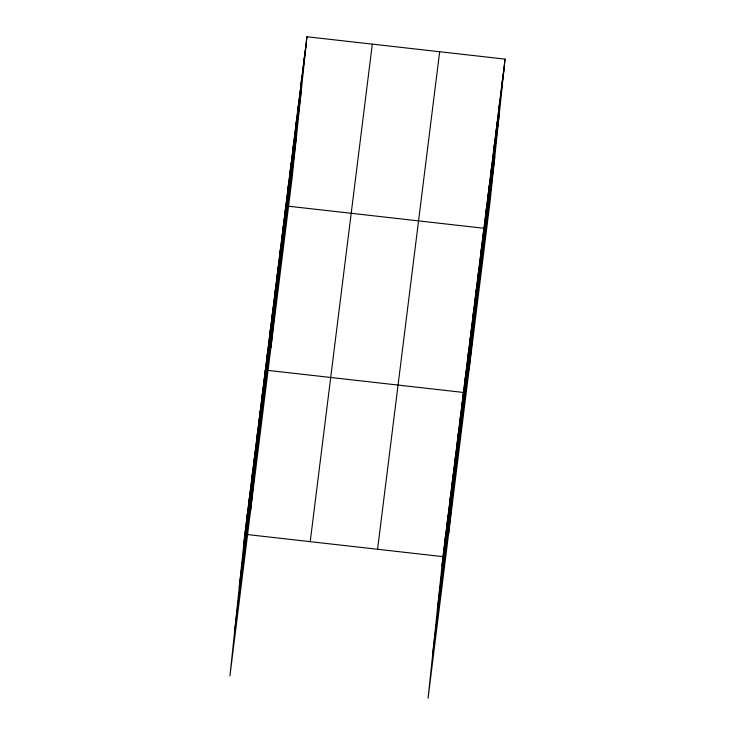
<?xml version="1.0" encoding="UTF-8"?>
<svg xmlns="http://www.w3.org/2000/svg" width="735" height="735" viewBox="0 0 735 735"><rect width="100%" height="100%" fill="white"/><g stroke="black" fill="none" stroke-linecap="round" stroke-linejoin="round"><path stroke-width="1.1" d="M246.409 523.1L247.392 513.756M248.972 502.575L249.955 493.231M251.535 482.059L252.518 472.706M254.099 461.534L255.082 452.19M256.653 441.009L257.636 431.665M259.216 420.484L260.199 411.141M261.779 399.959L262.762 390.616M250.442 511.707L265.326 370.091M266.906 358.919L267.889 349.575M269.469 338.394L270.443 329.05M272.023 317.869L273.007 308.525M274.587 297.344L275.57 288.001M277.15 276.829L278.133 267.476M279.713 256.304L280.696 246.96M282.277 235.779L283.26 226.435M270.93 347.517L285.814 205.91M287.477 194.113L288.46 184.761M290.114 172.964L291.097 163.62M292.75 151.823L293.734 142.471M295.396 130.674L296.37 121.33M298.033 109.533L299.016 100.18M300.67 88.384L301.653 79.04M303.307 67.243L304.29 57.89M306.927 36.75L292.043 178.357L229.945 675.888L244.828 534.281L306.927 36.75L505.055 59.112L490.171 200.719L428.073 698.25L442.957 556.643L505.055 59.112M444.528 545.462L445.511 536.118M447.091 524.937L448.074 515.593M449.655 504.412L450.638 495.068M452.218 483.896L453.201 474.544M454.781 463.372L455.764 454.028M457.345 442.847L458.318 433.503M459.899 422.322L460.882 412.978M448.561 534.069L463.445 392.453L267.577 370.348M465.025 381.281L466.008 371.928M467.589 360.756L468.572 351.413M470.152 340.231L471.126 330.888M472.706 319.707L473.689 310.363M475.269 299.182L476.252 289.838M477.833 278.666L478.816 269.313M480.396 258.141L481.379 248.797M469.059 369.88L483.942 228.273L288.074 206.167M485.596 216.476L486.579 207.123M488.233 195.326L489.216 185.983M490.87 174.186L491.853 164.833M493.516 153.036L494.499 143.692M496.153 131.896L497.136 122.543M498.789 110.746L499.772 101.402M501.435 89.606L502.409 80.253M243.845 543.624L305.953 46.094M239.261 587.274L301.359 89.743M234.538 632.238L296.637 134.716M310.216 541.658L372.314 44.128M377.569 549.256L439.668 51.735M441.974 565.987L504.072 68.456M437.38 609.637L499.478 112.106M432.658 654.6L494.756 157.07M247.089 534.529L442.957 556.643"/></g></svg>
